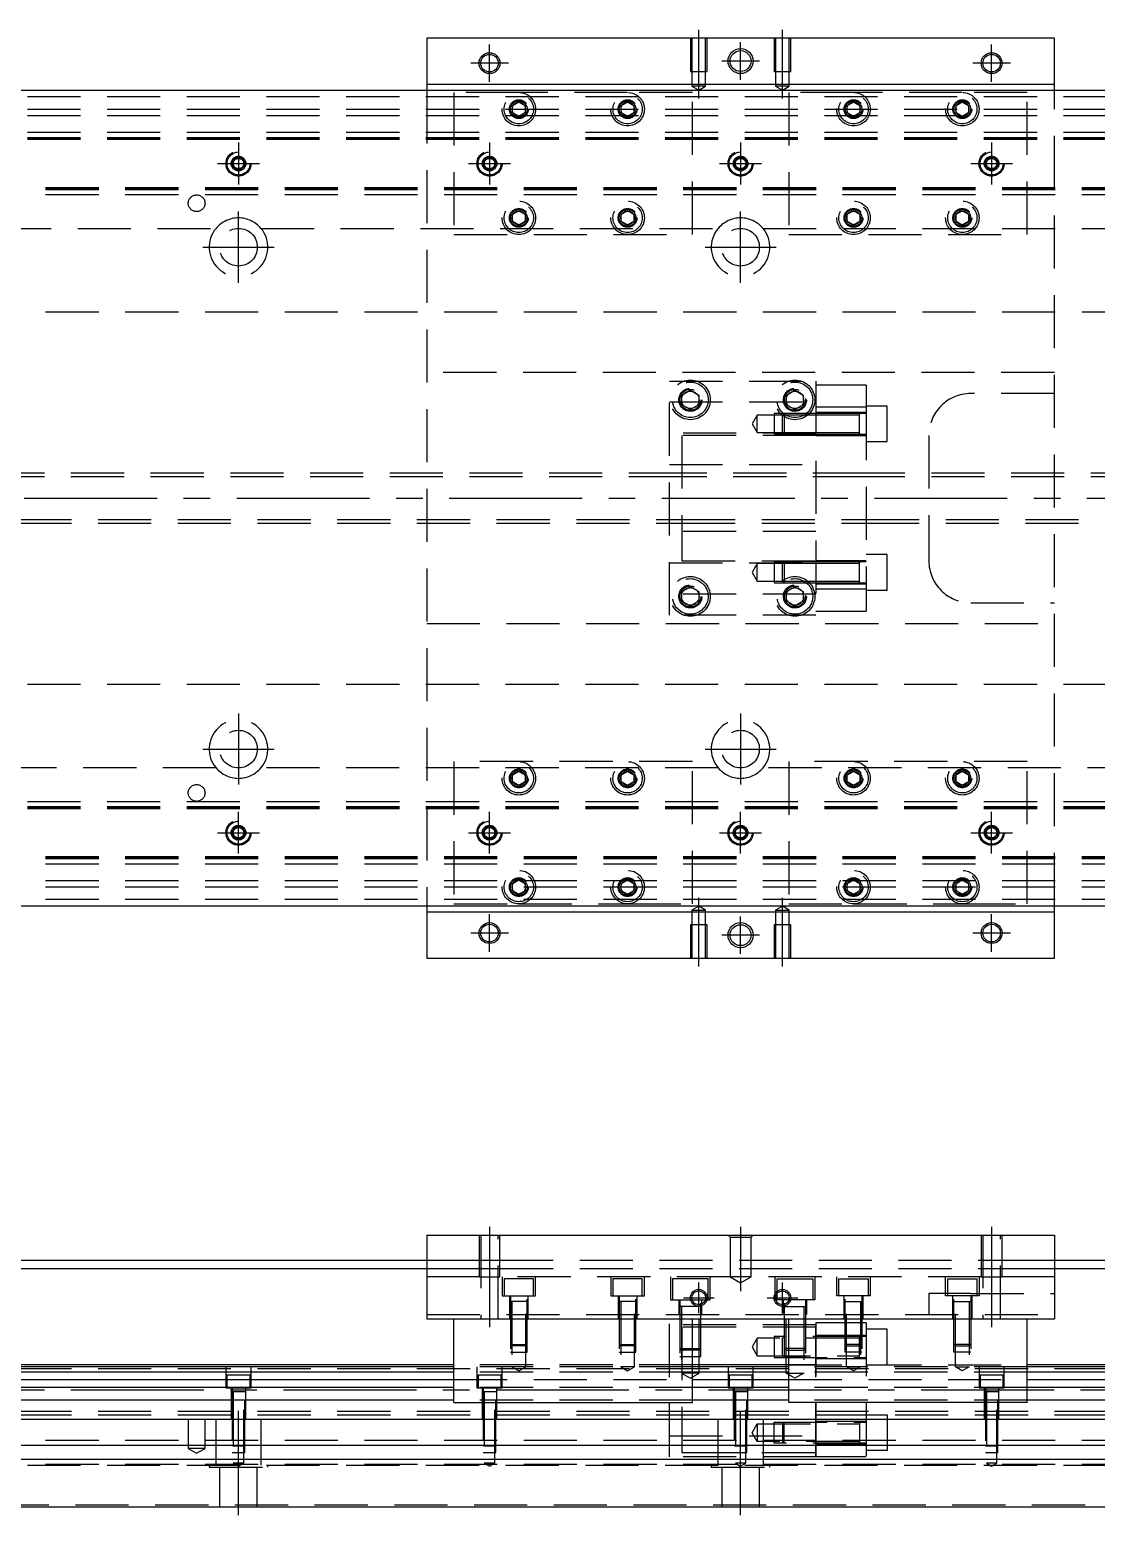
# Model space of a CAD drawing. Extents: x -28 to 973, y -270 to 112.
# Drawn here: x 227.1 to 482, y -243.2 to 112 of the extents above; entities that cross this region are included whole.
import ezdxf

# ---------------------------------------------------------------- set-up
doc = ezdxf.new("R2010")
doc.units = 0
doc.linetypes.add('CENTER', pattern=[50.8, 31.75, -6.35, 6.35, -6.35])
doc.linetypes.add('DASHED', pattern=[19.05, 12.7, -6.35])
doc.layers.get('0').update_dxf_attribs({"linetype": 'CONTINUOUS'})
doc.layers.add('CENTER', color=1, linetype='CENTER')

msp = doc.modelspace()

# ---------------------------------------------------------------- linework, layer by layer
at = {"color": 7, "linetype": 'CONTINUOUS'}
for p, q in [((322, 110), (322, 99)), ((472, 110), (322, 110)), ((472, 99), (472, 110)), ((791, 97.5), (3, 97.5)), ((322, 99), (472, 99)), ((322, 99), (322, 97.5)), ((472, 97.5), (472, 99)), ((3, -97.5), (791, -97.5)), ((322, -97.5), (322, -99)), ((322, -99), (322, -110)), ((472, -99), (322, -99)), ((472, -99), (472, -97.5)), ((472, -110), (472, -99)), ((322, -110), (472, -110)), ((322, -176.21), (322, -196.21)), ((322, -176.21), (472, -176.21)), ((472, -176.21), (472, -196.21)), ((3, -182.21), (322, -182.21)), ((11, -184.21), (322, -184.21)), ((472, -182.21), (791, -182.21)), ((472, -184.21), (783, -184.21)), ((322, -196.21), (472, -196.21)), ((328.5, -216.21), (328.5, -196.21)), ((385.5, -216.21), (385.5, -196.21)), ((408.5, -216.21), (408.5, -196.21)), ((465.5, -216.21), (465.5, -196.21)), ((328.5, -207.71), (17, -207.71)), ((328.5, -208.962272), (17, -208.962272)), ((328.5, -207.21), (77.5, -207.21)), ((408.5, -207.21), (385.5, -207.21)), ((408.5, -207.71), (385.5, -207.71)), ((408.5, -208.962272), (385.5, -208.962272)), ((722, -207.21), (465.5, -207.21)), ((777, -207.71), (465.5, -207.71)), ((777, -208.962272), (465.5, -208.962272)), ((17, -210.73668), (328.5, -210.73668)), ((328.5, -212.633076), (17, -212.633076)), ((385.5, -210.73668), (408.5, -210.73668)), ((408.5, -212.633076), (385.5, -212.633076)), ((465.5, -210.73668), (777, -210.73668)), ((777, -212.633076), (465.5, -212.633076)), ((328.5, -215.687372), (17, -215.687372)), ((328.5, -216.21), (385.5, -216.21)), ((408.5, -215.687372), (385.5, -215.687372)), ((465.5, -216.21), (408.5, -216.21)), ((777, -215.687372), (465.5, -215.687372)), ((17, -220.21), (777, -220.21)), ((777, -226.51), (17, -226.51)), ((777, -229.91), (17, -229.91)), ((17, -241.21), (777, -241.21))]:
    msp.add_line(p, q, dxfattribs=at)
at = {"color": 3, "linetype": 'DASHED'}
for p, q in [((385.000006, 110), (385.000006, 102)), ((385.35, 110), (385.35, 102)), ((388.65, 102), (388.65, 110)), ((388.999994, 102), (388.999994, 110)), ((405.000006, 110), (405.000006, 102)), ((405.35, 110), (405.35, 102)), ((408.65, 102), (408.65, 110)), ((408.999994, 102), (408.999994, 110)), ((385.000006, 102), (388.999994, 102)), ((385.35, 102), (385.35, 98.5)), ((388.65, 98.5), (388.65, 102)), ((405.000006, 102), (408.999994, 102)), ((405.35, 102), (405.35, 98.5)), ((408.65, 98.5), (408.65, 102)), ((17, 96), (777, 96)), ((322, 97.5), (322, -97.5)), ((344, 97), (328.5, 97)), ((328.5, 97), (328.5, 63)), ((370, 97), (344, 97)), ((385.5, 97), (370, 97)), ((388.65, 98.5), (385.35, 98.5)), ((385.35, 98.5), (387, 97.547372)), ((385.5, 63), (385.5, 97)), ((387, 97.547372), (388.65, 98.5)), ((408.65, 98.5), (405.35, 98.5)), ((405.35, 98.5), (407, 97.547372)), ((407, 97.547372), (408.65, 98.5)), ((408.5, 97), (408.5, 63)), ((424, 97), (408.5, 97)), ((450, 97), (424, 97)), ((465.5, 97), (450, 97)), ((465.5, 63), (465.5, 97)), ((472, -97.5), (472, 97.5)), ((17, 93), (777, 93)), ((342, 93), (342.030168, 93.346066)), ((342.5, 93.866026), (344, 94.73205)), ((342.5, 92.133974), (342.5, 93.866026)), ((344, 94.73205), (345.5, 93.866026)), ((345.5, 93.866026), (345.5, 92.133974)), ((368, 93), (368.023172, 93.30356)), ((368.5, 93.866026), (370, 94.73205)), ((368.5, 92.133974), (368.5, 93.866026)), ((370, 94.73205), (371.5, 93.866026)), ((371.5, 93.866026), (371.5, 92.133974)), ((422.5, 93.866026), (424, 94.73205)), ((422.5, 92.133974), (422.5, 93.866026)), ((424, 94.73205), (425.5, 93.866026)), ((425.5, 93.866026), (425.5, 92.133974)), ((425.973226, 93.326156), (426, 93)), ((448.5, 93.866026), (450, 94.73205)), ((448.5, 92.133974), (448.5, 93.866026)), ((450, 94.73205), (451.5, 93.866026)), ((451.5, 93.866026), (451.5, 92.133974)), ((451.973226, 93.326156), (452, 93)), ((17, 91.5), (777, 91.5)), ((344, 91.26795), (342.5, 92.133974)), ((345.5, 92.133974), (344, 91.26795)), ((370, 91.26795), (368.5, 92.133974)), ((371.5, 92.133974), (370, 91.26795)), ((424, 91.26795), (422.5, 92.133974)), ((425.5, 92.133974), (424, 91.26795)), ((450, 91.26795), (448.5, 92.133974)), ((451.5, 92.133974), (450, 91.26795)), ((17, 87.5), (777, 87.5)), ((17, 86.247728), (777, 86.247728)), ((17, 86.1147), (777, 86.1147)), ((17, 86.1), (777, 86.1)), ((17, 85.8), (777, 85.8)), ((275.75, 80.721688), (277, 81.443376)), ((275.75, 79.278312), (275.75, 80.721688)), ((277, 78.556624), (275.75, 79.278312)), ((277, 81.443376), (278.25, 80.721688)), ((278.25, 79.278312), (277, 78.556624)), ((278.25, 80.721688), (278.25, 79.278312)), ((278.477374, 80.25955), (278.5, 80)), ((335.75, 80.721688), (337, 81.443376)), ((335.75, 79.278312), (335.75, 80.721688)), ((337, 78.556624), (335.75, 79.278312)), ((337, 81.443376), (338.25, 80.721688)), ((338.25, 79.278312), (337, 78.556624)), ((338.25, 80.721688), (338.25, 79.278312)), ((338.477374, 80.25955), (338.5, 80)), ((395.75, 80.721688), (397, 81.443376)), ((395.75, 79.278312), (395.75, 80.721688)), ((397, 78.556624), (395.75, 79.278312)), ((397, 81.443376), (398.25, 80.721688)), ((398.25, 79.278312), (397, 78.556624)), ((398.25, 80.721688), (398.25, 79.278312)), ((398.477374, 80.25955), (398.5, 80)), ((455.75, 80.721688), (457, 81.443376)), ((455.75, 79.278312), (455.75, 80.721688)), ((457, 78.556624), (455.75, 79.278312)), ((457, 81.443376), (458.25, 80.721688)), ((458.25, 79.278312), (457, 78.556624)), ((458.25, 80.721688), (458.25, 79.278312)), ((458.477374, 80.25955), (458.5, 80)), ((777, 74.2), (17, 74.2)), ((777, 73.9), (17, 73.9)), ((777, 73.8853), (17, 73.8853)), ((777, 73.752272), (17, 73.752272)), ((777, 72.5), (17, 72.5)), ((342.5, 67.866026), (344, 68.73205)), ((342.5, 66.133974), (342.5, 67.866026)), ((344, 68.73205), (345.5, 67.866026)), ((345.5, 67.866026), (345.5, 66.133974)), ((368.5, 67.866026), (370, 68.73205)), ((368.5, 66.133974), (368.5, 67.866026)), ((370, 68.73205), (371.5, 67.866026)), ((371.5, 67.866026), (371.5, 66.133974)), ((422.5, 67.866026), (424, 68.73205)), ((422.5, 66.133974), (422.5, 67.866026)), ((424, 68.73205), (425.5, 67.866026)), ((425.5, 67.866026), (425.5, 66.133974)), ((448.5, 67.866026), (450, 68.73205)), ((448.5, 66.133974), (448.5, 67.866026)), ((450, 68.73205), (451.5, 67.866026)), ((451.5, 67.866026), (451.5, 66.133974)), ((162.361903, 64.5), (271.638097, 64.5)), ((282.361903, 64.5), (391.638098, 64.5)), ((344, 65.26795), (342.5, 66.133974)), ((345.5, 66.133974), (344, 65.26795)), ((345.973226, 67.326156), (346, 67)), ((370, 65.26795), (368.5, 66.133974)), ((371.5, 66.133974), (370, 65.26795)), ((371.973226, 67.326156), (372, 67)), ((402.361902, 64.5), (511.638097, 64.5)), ((422, 67), (422.023172, 67.30356)), ((424, 65.26795), (422.5, 66.133974)), ((425.5, 66.133974), (424, 65.26795)), ((448, 67), (448.030168, 67.346066)), ((450, 65.26795), (448.5, 66.133974)), ((451.5, 66.133974), (450, 65.26795)), ((328.5, 63), (385.5, 63)), ((408.5, 63), (465.5, 63)), ((777, 44.5), (17, 44.5)), ((472, 30), (322, 30)), ((380, 28), (415, 28)), ((380, -28), (380, 28)), ((383, 24.6547), (385, 25.809402)), ((385, 25.809402), (387, 24.6547)), ((408, 24.6547), (410, 25.809402)), ((410, 25.809402), (412, 24.6547)), ((415, 28), (415, -28)), ((427, 27), (415, 27)), ((427, 27), (427, 21.748564)), ((472, 25), (452, 25)), ((380, 23), (415, 23)), ((382.5, 23.5), (382.518502, 23.803588)), ((383, 22.3453), (383, 24.6547)), ((385, 21.190598), (383, 22.3453)), ((387, 22.3453), (385, 21.190598)), ((387, 24.6547), (387, 22.3453)), ((408, 22.3453), (408, 24.6547)), ((410, 21.190598), (408, 22.3453)), ((412, 22.3453), (410, 21.190598)), ((412, 24.6547), (412, 22.3453)), ((412.483582, 23.786038), (412.5, 23.5)), ((427, 21.748564), (415, 21.748564)), ((432, 22.00352), (427, 22.00352)), ((427, 21.748564), (427, -21.748564)), ((432, 13.50352), (432, 22.00352)), ((401, 19.85352), (399.787564, 17.75352)), ((401, 15.65352), (401, 19.85352)), ((405, 19.85352), (401, 19.85352)), ((405, 20.253516), (405, 15.253526)), ((407.4, 20.253516), (405, 20.253516)), ((407, 19.85352), (405, 19.85352)), ((407.4, 20.25352), (407, 19.85352)), ((407, 15.65352), (407, 19.85352)), ((415, 19.85352), (407, 19.85352)), ((415, 19.85352), (407, 19.85352)), ((407.4, 20.25352), (407.4, 15.25352)), ((415, 20.25352), (407.4, 20.25352)), ((415, 20.253516), (407.4, 20.253516)), ((427, 20.50352), (415, 20.50352)), ((425.405, 20.25352), (415, 20.25352)), ((425.4, 19.85352), (415, 19.85352)), ((427, 20.25352), (425.395, 20.25352)), ((425.4, 15.253516), (425.4, 20.253526)), ((425.4, 19.85352), (425.4, 20.253526)), ((425.4, 15.253516), (425.4, 20.253526)), ((425.4, 19.996122), (425.4, 20.25352)), ((425.4, 20.25352), (425.4, 19.996072)), ((425.4, 15.51097), (425.4, 19.996122)), ((425.4, 15.65352), (425.4, 19.85352)), ((415, 15.5), (380, 15.5)), ((383, 15), (383, -15)), ((415, 15), (383, 15)), ((399.787564, 17.75352), (401, 15.65352)), ((401, 15.65352), (405, 15.65352)), ((405, 15.65352), (407, 15.65352)), ((405, 15.253526), (407.4, 15.253526)), ((407, 15.65352), (415, 15.65352)), ((407, 15.65352), (407.4, 15.25352)), ((407, 15.65352), (415, 15.65352)), ((407.4, 15.253526), (415, 15.253526)), ((407.4, 15.25352), (415, 15.25352)), ((415, 15.65352), (425.4, 15.65352)), ((415, 15.25352), (425.405, 15.25352)), ((415, 15.00352), (427, 15.00352)), ((425.395, 15.25352), (427, 15.25352)), ((425.4, 15.253516), (425.4, 15.65352)), ((425.4, 15.510988), (425.4, 15.25352)), ((425.4, 15.25352), (425.4, 15.51097)), ((442, 15), (442, -15)), ((427, 13.50352), (432, 13.50352)), ((380, 8), (415, 8)), ((383, 6), (72, 6)), ((383, 5.125), (72, 5.125)), ((427, 6), (383, 6)), ((427, 5.999994), (383, 5.999994)), ((427, 5.125), (383, 5.125)), ((427, 5.125), (383, 5.125)), ((722, 6), (427, 6)), ((722, 5.125), (427, 5.125)), ((72, -5.125), (383, -5.125)), ((72, -6), (383, -6)), ((383, -5.125), (427, -5.125)), ((383, -5.125), (427, -5.125)), ((383, -5.999994), (427, -5.999994)), ((383, -6), (427, -6)), ((427, -5.125), (722, -5.125)), ((427, -6), (722, -6)), ((415, -8), (380, -8)), ((432, -13.50352), (427, -13.50352)), ((432, -22.00352), (432, -13.50352)), ((380, -15.5), (415, -15.5)), ((383, -15), (415, -15)), ((401, -15.65352), (399.787564, -17.75352)), ((399.787564, -17.75352), (401, -19.85352)), ((401, -19.85352), (401, -15.65352)), ((405, -15.65352), (401, -15.65352)), ((405, -15.253526), (405, -20.253516)), ((407.4, -15.253526), (405, -15.253526)), ((407, -15.65352), (405, -15.65352)), ((407.4, -15.25352), (407, -15.65352)), ((407, -19.85352), (407, -15.65352)), ((415, -15.65352), (407, -15.65352)), ((415, -15.65352), (407, -15.65352)), ((407.4, -15.25352), (407.4, -20.25352)), ((415, -15.25352), (407.4, -15.25352)), ((415, -15.253526), (407.4, -15.253526)), ((427, -15.00352), (415, -15.00352)), ((425.405, -15.25352), (415, -15.25352)), ((425.4, -15.65352), (415, -15.65352)), ((427, -15.25352), (425.395, -15.25352)), ((425.4, -20.25267), (425.4, -15.253516)), ((425.4, -15.51092), (425.4, -15.25352)), ((425.4, -15.25352), (425.4, -15.51097)), ((425.4, -19.996072), (425.4, -15.51092)), ((383, -22.3453), (385, -21.190598)), ((385, -21.190598), (387, -22.3453)), ((401, -19.85352), (405, -19.85352)), ((405, -19.85352), (407, -19.85352)), ((405, -20.253516), (407.4, -20.253516)), ((407, -19.85352), (415, -19.85352)), ((407, -19.85352), (407.4, -20.25352)), ((407, -19.85352), (415, -19.85352)), ((407.4, -20.253516), (415, -20.253516)), ((407.4, -20.25352), (415, -20.25352)), ((408, -22.3453), (410, -21.190598)), ((410, -21.190598), (412, -22.3453)), ((415, -19.85352), (425.4, -19.85352)), ((415, -20.25352), (425.405, -20.25352)), ((415, -20.50352), (427, -20.50352)), ((425.395, -20.25352), (427, -20.25352)), ((425.4, -19.996054), (425.4, -20.25352)), ((425.4, -20.25352), (425.4, -19.996072)), ((425.4, -20.253526), (425.4, -20.25267)), ((415, -23), (380, -23)), ((382.5, -23.5), (382.518502, -23.196412)), ((383, -24.6547), (383, -22.3453)), ((385, -25.809402), (383, -24.6547)), ((387, -24.6547), (385, -25.809402)), ((387, -22.3453), (387, -24.6547)), ((408, -24.6547), (408, -22.3453)), ((410, -25.809402), (408, -24.6547)), ((412, -24.6547), (410, -25.809402)), ((412, -22.3453), (412, -24.6547)), ((412.483582, -23.213962), (412.5, -23.5)), ((427, -21.748564), (415, -21.748564)), ((427, -21.748564), (427, -27)), ((427, -22.00352), (432, -22.00352)), ((415, -28), (380, -28)), ((415, -27), (427, -27)), ((452, -25), (472, -25)), ((322, -30), (472, -30)), ((17, -44.5), (777, -44.5)), ((385.5, -63), (328.5, -63)), ((328.5, -63), (328.5, -97)), ((385.5, -97), (385.5, -63)), ((408.5, -63), (408.5, -97)), ((465.5, -63), (408.5, -63)), ((465.5, -97), (465.5, -63)), ((271.638097, -64.5), (162.361903, -64.5)), ((391.638098, -64.5), (282.361903, -64.5)), ((342.5, -66.133974), (344, -65.26795)), ((342.5, -67.866026), (342.5, -66.133974)), ((344, -65.26795), (345.5, -66.133974)), ((345.5, -66.133974), (345.5, -67.866026)), ((345.973226, -66.673844), (346, -67)), ((368, -67), (368.023172, -66.69644)), ((368.5, -66.133974), (370, -65.26795)), ((368.5, -67.866026), (368.5, -66.133974)), ((370, -65.26795), (371.5, -66.133974)), ((371.5, -66.133974), (371.5, -67.866026)), ((511.638097, -64.5), (402.361902, -64.5)), ((422, -67), (422.023172, -66.69644)), ((422.5, -66.133974), (424, -65.26795)), ((422.5, -67.866026), (422.5, -66.133974)), ((424, -65.26795), (425.5, -66.133974)), ((425.5, -66.133974), (425.5, -67.866026)), ((448, -67), (448.030168, -66.653934)), ((448.5, -66.133974), (450, -65.26795)), ((448.5, -67.866026), (448.5, -66.133974)), ((450, -65.26795), (451.5, -66.133974)), ((451.5, -66.133974), (451.5, -67.866026)), ((344, -68.73205), (342.5, -67.866026)), ((345.5, -67.866026), (344, -68.73205)), ((370, -68.73205), (368.5, -67.866026)), ((371.5, -67.866026), (370, -68.73205)), ((424, -68.73205), (422.5, -67.866026)), ((425.5, -67.866026), (424, -68.73205)), ((450, -68.73205), (448.5, -67.866026)), ((451.5, -67.866026), (450, -68.73205)), ((17, -72.5), (777, -72.5)), ((17, -73.752272), (777, -73.752272)), ((17, -73.8853), (777, -73.8853)), ((17, -73.9), (777, -73.9)), ((17, -74.2), (777, -74.2)), ((275.5, -80), (275.516134, -79.78059)), ((275.75, -79.278312), (277, -78.556624)), ((275.75, -80.721688), (275.75, -79.278312)), ((277, -81.443376), (275.75, -80.721688)), ((277, -78.556624), (278.25, -79.278312)), ((278.25, -80.721688), (277, -81.443376)), ((278.25, -79.278312), (278.25, -80.721688)), ((335.5, -80), (335.516134, -79.78059)), ((335.75, -79.278312), (337, -78.556624)), ((335.75, -80.721688), (335.75, -79.278312)), ((337, -81.443376), (335.75, -80.721688)), ((337, -78.556624), (338.25, -79.278312)), ((338.25, -80.721688), (337, -81.443376)), ((338.25, -79.278312), (338.25, -80.721688)), ((395.5, -80), (395.516134, -79.78059)), ((395.75, -79.278312), (397, -78.556624)), ((395.75, -80.721688), (395.75, -79.278312)), ((397, -81.443376), (395.75, -80.721688)), ((397, -78.556624), (398.25, -79.278312)), ((398.25, -80.721688), (397, -81.443376)), ((398.25, -79.278312), (398.25, -80.721688)), ((455.5, -80), (455.516134, -79.78059)), ((455.75, -79.278312), (457, -78.556624)), ((455.75, -80.721688), (455.75, -79.278312)), ((457, -81.443376), (455.75, -80.721688)), ((457, -78.556624), (458.25, -79.278312)), ((458.25, -80.721688), (457, -81.443376)), ((458.25, -79.278312), (458.25, -80.721688)), ((777, -85.8), (17, -85.8)), ((777, -86.1), (17, -86.1)), ((777, -86.1147), (17, -86.1147)), ((777, -86.247728), (17, -86.247728)), ((777, -87.5), (17, -87.5)), ((777, -91.5), (17, -91.5)), ((342.5, -92.133974), (344, -91.26795)), ((342.5, -93.866026), (342.5, -92.133974)), ((344, -91.26795), (345.5, -92.133974)), ((345.5, -92.133974), (345.5, -93.866026)), ((368.5, -92.133974), (370, -91.26795)), ((368.5, -93.866026), (368.5, -92.133974)), ((370, -91.26795), (371.5, -92.133974)), ((371.5, -92.133974), (371.5, -93.866026)), ((422.5, -92.133974), (424, -91.26795)), ((422.5, -93.866026), (422.5, -92.133974)), ((424, -91.26795), (425.5, -92.133974)), ((425.5, -92.133974), (425.5, -93.866026)), ((448.5, -92.133974), (450, -91.26795)), ((448.5, -93.866026), (448.5, -92.133974)), ((450, -91.26795), (451.5, -92.133974)), ((451.5, -92.133974), (451.5, -93.866026)), ((777, -93), (17, -93)), ((344, -94.73205), (342.5, -93.866026)), ((345.5, -93.866026), (344, -94.73205)), ((345.973226, -92.673844), (346, -93)), ((368, -93), (368.023172, -92.69644)), ((370, -94.73205), (368.5, -93.866026)), ((371.5, -93.866026), (370, -94.73205)), ((422, -93), (422.023172, -92.69644)), ((424, -94.73205), (422.5, -93.866026)), ((425.5, -93.866026), (424, -94.73205)), ((448, -93), (448.030168, -92.653934)), ((450, -94.73205), (448.5, -93.866026)), ((451.5, -93.866026), (450, -94.73205)), ((777, -96), (17, -96)), ((328.5, -97), (344, -97)), ((344, -97), (370, -97)), ((370, -97), (385.5, -97)), ((387, -97.547372), (385.35, -98.5)), ((385.35, -98.5), (387, -98.5)), ((385.35, -98.5), (385.35, -102)), ((388.65, -98.5), (387, -97.547372)), ((387, -98.5), (388.65, -98.5)), ((388.65, -102), (388.65, -98.5)), ((407, -97.547372), (405.35, -98.5)), ((405.35, -98.5), (407, -98.5)), ((405.35, -98.5), (405.35, -102)), ((408.65, -98.5), (407, -97.547372)), ((407, -98.5), (408.65, -98.5)), ((408.5, -97), (424, -97)), ((408.65, -102), (408.65, -98.5)), ((424, -97), (450, -97)), ((450, -97), (465.5, -97)), ((388.999994, -102), (385.000006, -102)), ((385.000006, -102), (385.000006, -110)), ((385.35, -102), (385.35, -110)), ((388.65, -110), (388.65, -102)), ((388.999994, -110), (388.999994, -102)), ((408.999994, -102), (405.000006, -102)), ((405.000006, -102), (405.000006, -110)), ((405.35, -102), (405.35, -110)), ((408.65, -110), (408.65, -102)), ((408.999994, -110), (408.999994, -102)), ((334.500006, -176.21), (334.500006, -186.21)), ((334.9, -176.21), (334.9, -196.21)), ((339.1, -196.21), (339.1, -176.21)), ((339.499994, -186.21), (339.499994, -176.21)), ((394.5, -176.71), (394, -176.21)), ((394.5, -176.71), (394.5, -186.21)), ((394.5, -176.71), (399.5, -176.71)), ((399.5, -176.71), (400, -176.21)), ((399.5, -186.21), (399.5, -176.71)), ((454.500006, -176.21), (454.500006, -186.21)), ((454.9, -176.21), (454.9, -196.21)), ((459.1, -196.21), (459.1, -176.21)), ((459.499994, -186.21), (459.499994, -176.21)), ((322, -182.21), (334.500006, -182.21)), ((322, -184.21), (334.500006, -184.21)), ((334.500006, -182.21), (339.499994, -182.21)), ((334.500006, -184.21), (339.499994, -184.21)), ((339.499994, -182.21), (454.500006, -182.21)), ((339.499994, -184.21), (454.500006, -184.21)), ((454.500006, -182.21), (459.499994, -182.21)), ((454.500006, -184.21), (459.499994, -184.21)), ((459.499994, -182.21), (472, -182.21)), ((459.499994, -184.21), (472, -184.21)), ((334.500006, -186.21), (322, -186.21)), ((334.500006, -186.21), (339.499994, -186.21)), ((394.5, -186.21), (339.499994, -186.21)), ((340, -186.21), (340, -190.71)), ((347.5, -186.71), (340.5, -186.71)), ((340.5, -186.71), (340.5, -190.71)), ((347.5, -190.71), (347.5, -186.71)), ((348, -190.71), (348, -186.21)), ((366, -186.21), (366, -190.71)), ((373.5, -186.71), (366.5, -186.71)), ((366.5, -186.71), (366.5, -190.71)), ((373.5, -190.71), (373.5, -186.71)), ((374, -190.71), (374, -186.21)), ((380.25, -186.21), (380.25, -191.71)), ((389.25, -186.71), (380.75, -186.71)), ((380.75, -186.71), (380.75, -191.71)), ((389.25, -191.71), (389.25, -186.71)), ((389.75, -191.71), (389.75, -186.21)), ((399.5, -186.21), (394.5, -186.21)), ((394.5, -186.21), (397, -187.653376)), ((397, -187.653376), (399.5, -186.21)), ((454.500006, -186.21), (399.5, -186.21)), ((405.25, -191.71), (405.25, -186.21)), ((405.75, -186.71), (414.25, -186.71)), ((405.75, -191.71), (405.75, -186.71)), ((414.25, -186.71), (414.25, -191.71)), ((414.75, -186.21), (414.75, -191.71)), ((420, -190.71), (420, -186.21)), ((420.5, -186.71), (427.5, -186.71)), ((420.5, -190.71), (420.5, -186.71)), ((427.5, -186.71), (427.5, -190.71)), ((428, -186.21), (428, -190.71)), ((446, -190.71), (446, -186.21)), ((446.5, -186.71), (453.5, -186.71)), ((446.5, -190.71), (446.5, -186.71)), ((453.5, -186.71), (453.5, -190.71)), ((454, -186.21), (454, -190.71)), ((454.500006, -186.21), (459.499994, -186.21)), ((472, -186.21), (459.499994, -186.21)), ((340, -190.71), (348, -190.71)), ((341.75, -190.71), (341.75, -196.21)), ((342, -190.71), (342, -204.21)), ((346, -204.21), (346, -190.71)), ((346.25, -196.21), (346.25, -190.71)), ((366, -190.71), (374, -190.71)), ((367.75, -190.71), (367.75, -196.21)), ((368, -190.71), (368, -204.21)), ((372, -204.21), (372, -190.71)), ((372.25, -196.21), (372.25, -190.71)), ((380.25, -191.71), (389.75, -191.71)), ((382.25, -191.71), (382.25, -195.21)), ((382.500006, -191.71), (382.500006, -205.21)), ((387.499994, -205.21), (387.499994, -191.71)), ((387.75, -195.21), (387.75, -191.71)), ((414.75, -191.71), (405.25, -191.71)), ((407.25, -195.21), (407.25, -191.71)), ((407.500006, -205.21), (407.500006, -191.71)), ((412.499994, -191.71), (412.499994, -205.21)), ((412.75, -191.71), (412.75, -195.21)), ((428, -190.71), (420, -190.71)), ((421.75, -196.21), (421.75, -190.71)), ((422, -204.21), (422, -190.71)), ((426, -190.71), (426, -204.21)), ((426.25, -190.71), (426.25, -196.21)), ((442, -190.21), (442, -195.21)), ((452, -190.21), (442, -190.21)), ((454, -190.71), (446, -190.71)), ((447.75, -196.21), (447.75, -190.71)), ((448, -204.21), (448, -190.71)), ((452, -190.21), (472, -190.21)), ((452, -190.71), (452, -204.21)), ((452.25, -190.71), (452.25, -196.21)), ((322, -195.21), (472, -195.21)), ((346.000006, -192.11), (341.999994, -192.11)), ((342.35, -192.11), (342.35, -207.71)), ((345.65, -207.71), (345.65, -192.11)), ((372.000006, -192.11), (367.999994, -192.11)), ((368.35, -192.11), (368.35, -207.71)), ((371.65, -207.71), (371.65, -192.11)), ((380, -229.21), (380, -195.21)), ((387.500006, -193.31), (382.499994, -193.31)), ((382.9, -193.31), (382.9, -209.21)), ((387.1, -209.21), (387.1, -193.31)), ((407.499994, -193.31), (412.500006, -193.31)), ((407.9, -209.21), (407.9, -193.31)), ((412.1, -193.31), (412.1, -209.21)), ((415, -229.21), (415, -195.21)), ((421.999994, -192.11), (426.000006, -192.11)), ((422.35, -207.71), (422.35, -192.11)), ((425.65, -192.11), (425.65, -207.71)), ((447.999994, -192.11), (452.000006, -192.11)), ((448.35, -207.71), (448.35, -192.11)), ((451.65, -192.11), (451.65, -207.71)), ((415, -197.71), (380, -197.71)), ((383, -198.21), (383, -228.21)), ((415, -198.21), (383, -198.21)), ((427, -197.21), (415, -197.21)), ((415, -197.21), (415, -229.21)), ((422.35, -197.21), (422, -197.21)), ((427, -197.21), (427, -229.21)), ((432, -198.71), (427, -198.71)), ((432, -207.21), (432, -198.71)), ((342, -202.36), (346, -202.36)), ((342, -202.36), (342.35, -202.71)), ((345.65, -202.71), (346, -202.36)), ((368, -202.36), (372, -202.36)), ((368, -202.36), (368.35, -202.71)), ((371.65, -202.71), (372, -202.36)), ((401, -200.86), (399.787564, -202.96)), ((401, -205.06), (401, -200.86)), ((425.4, -200.86), (401, -200.86)), ((405, -200.460006), (405, -205.459994)), ((427, -200.460006), (405, -200.460006)), ((407.4, -200.46), (407, -200.86)), ((407, -205.06), (407, -200.86)), ((407.4, -200.46), (407.4, -205.46)), ((427, -200.21), (415, -200.21)), ((426, -202.36), (422, -202.36)), ((422.35, -202.71), (422, -202.36)), ((425.4, -205.460006), (425.4, -200.46)), ((426, -202.36), (425.65, -202.71)), ((452, -202.36), (448, -202.36)), ((448.35, -202.71), (448, -202.36)), ((452, -202.36), (451.65, -202.71)), ((342, -204.21), (346, -204.21)), ((345.65, -202.71), (342.35, -202.71)), ((368, -204.21), (372, -204.21)), ((371.65, -202.71), (368.35, -202.71)), ((382.5, -203.31), (385.5, -203.31)), ((382.5, -203.31), (382.9, -203.71)), ((382.500006, -205.21), (385.5, -205.21)), ((385.5, -203.71), (382.9, -203.71)), ((385.5, -203.31), (387.5, -203.31)), ((387.1, -203.71), (385.5, -203.71)), ((385.5, -205.21), (387.499994, -205.21)), ((387.1, -203.71), (387.5, -203.31)), ((399.787564, -202.96), (401, -205.06)), ((401, -205.06), (425.4, -205.06)), ((405, -205.459994), (427, -205.459994)), ((407, -205.06), (407.4, -205.46)), ((409.5, -203.31), (407.5, -203.31)), ((407.9, -203.71), (407.5, -203.31)), ((409.5, -205.21), (407.500006, -205.21)), ((407.9, -203.71), (409.5, -203.71)), ((412.5, -203.31), (409.5, -203.31)), ((409.5, -203.71), (412.1, -203.71)), ((412.499994, -205.21), (409.5, -205.21)), ((412.5, -203.31), (412.1, -203.71)), ((415, -205.71), (427, -205.71)), ((426, -204.21), (422, -204.21)), ((422.35, -202.71), (425.65, -202.71)), ((452, -204.21), (448, -204.21)), ((448.35, -202.71), (451.65, -202.71)), ((72, -208.085), (722, -208.085)), ((274, -207.71), (274, -212.71)), ((280, -212.71), (280, -207.71)), ((385.5, -207.21), (328.5, -207.21)), ((385.5, -207.71), (328.5, -207.71)), ((385.5, -208.962272), (328.5, -208.962272)), ((334, -207.71), (334, -212.71)), ((340, -212.71), (340, -207.71)), ((345.65, -207.71), (342.35, -207.71)), ((342.35, -207.71), (344, -208.662628)), ((344, -208.662628), (345.65, -207.71)), ((371.65, -207.71), (368.35, -207.71)), ((368.35, -207.71), (370, -208.662628)), ((370, -208.662628), (371.65, -207.71)), ((383, -207.21), (380, -207.21)), ((387.1, -209.21), (382.9, -209.21)), ((382.9, -209.21), (385, -210.422436)), ((385.5, -207.21), (383, -207.21)), ((385.5, -207.210006), (383, -207.210006)), ((385, -210.422436), (387.1, -209.21)), ((408.5, -207.21), (385.5, -207.21)), ((408.5, -207.210006), (385.5, -207.210006)), ((394, -207.71), (394, -212.71)), ((400, -212.71), (400, -207.71)), ((407.9, -209.21), (412.1, -209.21)), ((410, -210.422436), (407.9, -209.21)), ((408.5, -207.21), (465.5, -207.21)), ((415, -207.21), (408.5, -207.21)), ((415, -207.210006), (408.5, -207.210006)), ((465.5, -207.71), (408.5, -207.71)), ((465.5, -208.962272), (408.5, -208.962272)), ((409.5, -207.21), (412, -207.21)), ((409.5, -207.210006), (412, -207.210006)), ((412.1, -209.21), (410, -210.422436)), ((422.35, -207.71), (425.65, -207.71)), ((424, -208.662628), (422.35, -207.71)), ((425.65, -207.71), (424, -208.662628)), ((427, -207.21), (432, -207.21)), ((448.35, -207.71), (451.65, -207.71)), ((450, -208.662628), (448.35, -207.71)), ((451.65, -207.71), (450, -208.662628)), ((454, -207.71), (454, -212.71)), ((460, -212.71), (460, -207.71)), ((274, -212.71), (280, -212.71)), ((279.75, -209.71), (274.25, -209.71)), ((274.25, -209.71), (274.25, -212.71)), ((275.25, -212.71), (275.25, -220.21)), ((275.5, -212.71), (275.5, -228.21)), ((278.5, -228.21), (278.5, -212.71)), ((278.75, -220.21), (278.75, -212.71)), ((279.75, -212.71), (279.75, -209.71)), ((328.5, -210.73668), (385.5, -210.73668)), ((385.5, -212.633076), (328.5, -212.633076)), ((334, -212.71), (340, -212.71)), ((339.75, -209.71), (334.25, -209.71)), ((334.25, -209.71), (334.25, -212.71)), ((335.25, -212.71), (335.25, -220.21)), ((335.5, -212.71), (335.5, -228.21)), ((338.5, -228.21), (338.5, -212.71)), ((338.75, -220.21), (338.75, -212.71)), ((339.75, -212.71), (339.75, -209.71)), ((394, -212.71), (400, -212.71)), ((399.75, -209.71), (394.25, -209.71)), ((394.25, -209.71), (394.25, -212.71)), ((395.25, -212.71), (395.25, -220.21)), ((395.5, -212.71), (395.5, -228.21)), ((398.5, -228.21), (398.5, -212.71)), ((398.75, -220.21), (398.75, -212.71)), ((399.75, -212.71), (399.75, -209.71)), ((408.5, -210.73668), (465.5, -210.73668)), ((465.5, -212.633076), (408.5, -212.633076)), ((454, -212.71), (460, -212.71)), ((459.75, -209.71), (454.25, -209.71)), ((454.25, -209.71), (454.25, -212.71)), ((455.25, -212.71), (455.25, -220.21)), ((455.5, -212.71), (455.5, -228.21)), ((458.5, -228.21), (458.5, -212.71)), ((458.75, -220.21), (458.75, -212.71)), ((459.75, -212.71), (459.75, -209.71)), ((278.5, -213.71), (275.5, -213.71)), ((275.75, -213.71), (275.75, -230.71)), ((278.25, -230.71), (278.25, -213.71)), ((278.5, -213.71), (278.5, -213.705)), ((278.5, -213.715), (278.5, -213.71)), ((385.5, -215.687372), (328.5, -215.687372)), ((338.5, -213.71), (335.5, -213.71)), ((335.75, -213.71), (335.75, -230.71)), ((338.25, -230.71), (338.25, -213.71)), ((338.5, -213.71), (338.5, -213.705)), ((338.5, -213.715), (338.5, -213.71)), ((398.5, -213.71), (395.5, -213.71)), ((395.75, -213.71), (395.75, -230.71)), ((398.25, -230.71), (398.25, -213.71)), ((398.5, -213.71), (398.5, -213.705)), ((398.5, -213.715), (398.5, -213.71)), ((465.5, -215.687372), (408.5, -215.687372)), ((458.5, -213.71), (455.5, -213.71)), ((455.75, -213.71), (455.75, -230.71)), ((458.25, -230.71), (458.25, -213.71)), ((458.5, -213.71), (458.5, -213.705)), ((458.5, -213.715), (458.5, -213.71)), ((72, -218.335), (722, -218.335)), ((72, -219.21), (722, -219.21)), ((265, -220.21), (265, -227.21)), ((269, -227.21), (269, -220.21)), ((271.638098, -231.21), (271.638098, -220.21)), ((282.361902, -220.21), (282.361902, -231.21)), ((391.638098, -231.21), (391.638098, -220.21)), ((402.361902, -220.21), (402.361902, -231.21)), ((427, -219.21), (432, -219.21)), ((432, -219.21), (432, -227.71)), ((399.787564, -223.46), (401, -221.36)), ((401, -225.56), (399.787564, -223.46)), ((401, -221.36), (401, -225.56)), ((401, -221.36), (425.4, -221.36)), ((405, -225.959994), (405, -220.960006)), ((405, -220.960006), (427, -220.960006)), ((407, -221.36), (407.4, -220.96)), ((407, -221.36), (407, -225.56)), ((407.4, -225.96), (407.4, -220.96)), ((415, -220.71), (427, -220.71)), ((425.4, -220.959994), (425.4, -225.96)), ((777, -225.36), (17, -225.36)), ((269, -227.21), (265, -227.21)), ((265, -227.21), (267, -228.3647)), ((267, -228.3647), (269, -227.21)), ((275.5, -226.46), (278.5, -226.46)), ((275.5, -226.46), (275.55, -226.51)), ((275.500006, -226.460006), (275.500006, -226.51)), ((275.55, -226.51), (275.75, -226.71)), ((278.25, -226.71), (275.75, -226.71)), ((278.25, -226.71), (278.45, -226.51)), ((278.45, -226.51), (278.5, -226.46)), ((278.499994, -226.51), (278.499994, -226.460006)), ((335.5, -226.46), (338.5, -226.46)), ((335.5, -226.46), (335.55, -226.51)), ((335.500006, -226.460006), (335.500006, -226.51)), ((335.55, -226.51), (335.75, -226.71)), ((338.25, -226.71), (335.75, -226.71)), ((338.25, -226.71), (338.45, -226.51)), ((338.45, -226.51), (338.5, -226.46)), ((338.499994, -226.51), (338.499994, -226.460006)), ((380, -224.21), (415, -224.21)), ((415, -226.485918), (380, -226.485918)), ((395.5, -226.46), (398.5, -226.46)), ((395.5, -226.46), (395.55, -226.51)), ((395.500006, -226.460006), (395.500006, -226.51)), ((395.55, -226.51), (395.75, -226.71)), ((398.25, -226.71), (395.75, -226.71)), ((398.25, -226.71), (398.45, -226.51)), ((398.45, -226.51), (398.5, -226.46)), ((398.499994, -226.51), (398.499994, -226.460006)), ((425.4, -225.56), (401, -225.56)), ((427, -225.959994), (405, -225.959994)), ((407.4, -225.96), (407, -225.56)), ((427, -226.21), (415, -226.21)), ((455.5, -226.46), (458.5, -226.46)), ((455.5, -226.46), (455.55, -226.51)), ((455.500006, -226.460006), (455.500006, -226.51)), ((455.55, -226.51), (455.75, -226.71)), ((458.25, -226.71), (455.75, -226.71)), ((458.25, -226.71), (458.45, -226.51)), ((458.45, -226.51), (458.5, -226.46)), ((458.499994, -226.51), (458.499994, -226.460006)), ((275.5, -228.21), (278.5, -228.21)), ((278.25, -230.71), (275.75, -230.71)), ((275.75, -230.71), (277, -231.431688)), ((277, -231.431688), (278.25, -230.71)), ((335.5, -228.21), (338.5, -228.21)), ((338.25, -230.71), (335.75, -230.71)), ((335.75, -230.71), (337, -231.431688)), ((337, -231.431688), (338.25, -230.71)), ((415, -229.21), (380, -229.21)), ((383, -228.21), (415, -228.21)), ((395.5, -228.21), (398.5, -228.21)), ((398.25, -230.71), (395.75, -230.71)), ((395.75, -230.71), (397, -231.431688)), ((397, -231.431688), (398.25, -230.71)), ((427, -229.21), (415, -229.21)), ((432, -227.71), (427, -227.71)), ((455.5, -228.21), (458.5, -228.21)), ((458.25, -230.71), (455.75, -230.71)), ((455.75, -230.71), (457, -231.431688)), ((457, -231.431688), (458.25, -230.71)), ((777, -231.06), (17, -231.06)), ((17, -231.21), (777, -231.21)), ((270, -231.21), (270, -231.71)), ((270, -231.71), (284, -231.71)), ((272.5, -231.71), (272.5, -241.21)), ((281.5, -241.21), (281.5, -231.71)), ((284, -231.71), (284, -231.21)), ((390, -231.21), (390, -231.71)), ((390, -231.71), (404, -231.71)), ((392.5, -231.71), (392.5, -241.21)), ((401.5, -241.21), (401.5, -231.71)), ((404, -231.71), (404, -231.21)), ((28.499992, -240.71), (777, -240.71))]:
    msp.add_line(p, q, dxfattribs=at)
at = {"color": 7, "linetype": 'CONTINUOUS'}
for centre, radius in [((397, 104.5), 3), ((397, 104.5), 2.5), ((337, 104), 2.1), ((457, 104), 2.1), ((337, -104), 2.1), ((397, -104.5), 3), ((397, -104.5), 2.5), ((457, -104), 2.1), ((387, -191.21), 1.65), ((407, -191.21), 1.65)]:
    msp.add_circle(centre, radius, dxfattribs=at)
at = {"color": 3, "linetype": 'CONTINUOUS'}
for centre, radius in [((337, 104), 2.5), ((457, 104), 2.5), ((337, -104), 2.5), ((457, -104), 2.5), ((387, -191.21), 2), ((407, -191.21), 2)]:
    msp.add_circle(centre, radius, dxfattribs=at)
at = {"color": 3, "linetype": 'DASHED'}
for centre, radius in [((344, 93), 4), ((344, 93), 3.5), ((370, 93), 4), ((370, 93), 3.5), ((424, 93), 4), ((424, 93), 3.5), ((450, 93), 4), ((450, 93), 3.5), ((344, 93), 2.25), ((344, 93), 2), ((370, 93), 2.25), ((370, 93), 2), ((424, 93), 2.25), ((424, 93), 2), ((450, 93), 2.25), ((450, 93), 2), ((277, 80), 3), ((277, 80), 2.75), ((277, 80), 1.75), ((337, 80), 3), ((337, 80), 2.75), ((337, 80), 1.75), ((397, 80), 3), ((397, 80), 2.75), ((397, 80), 1.75), ((457, 80), 3), ((457, 80), 2.75), ((457, 80), 1.75), ((277, 80), 1.5), ((277, 80), 1.25), ((337, 80), 1.5), ((337, 80), 1.25), ((397, 80), 1.5), ((397, 80), 1.25), ((457, 80), 1.5), ((457, 80), 1.25), ((267, 70.5), 2), ((344, 67), 4), ((344, 67), 3.5), ((344, 67), 2.25), ((344, 67), 2), ((344, 67), 1.65), ((370, 67), 4), ((370, 67), 3.5), ((370, 67), 2.25), ((370, 67), 2), ((370, 67), 1.65), ((424, 67), 4), ((424, 67), 3.5), ((424, 67), 2.25), ((424, 67), 2), ((424, 67), 1.65), ((450, 67), 4), ((450, 67), 3.5), ((450, 67), 2.25), ((450, 67), 2), ((450, 67), 1.65), ((277, 60), 4.5), ((397, 60), 4.5), ((385, 23.5), 4.75), ((385, 23.5), 4.25), ((385, 23.5), 2.75), ((385, 23.5), 2.5), ((385, 23.5), 2.1), ((410, 23.5), 4.75), ((410, 23.5), 4.25), ((410, 23.5), 2.75), ((410, 23.5), 2.5), ((410, 23.5), 2.1), ((385, -23.5), 4.75), ((385, -23.5), 4.25), ((385, -23.5), 2.75), ((385, -23.5), 2.5), ((410, -23.5), 4.75), ((410, -23.5), 4.25), ((410, -23.5), 2.75), ((410, -23.5), 2.5), ((385, -23.5), 2.1), ((410, -23.5), 2.1), ((277, -60), 4.5), ((397, -60), 4.5), ((344, -67), 4), ((344, -67), 3.5), ((370, -67), 4), ((370, -67), 3.5), ((424, -67), 4), ((424, -67), 3.5), ((450, -67), 4), ((450, -67), 3.5), ((344, -67), 2.25), ((344, -67), 2), ((344, -67), 1.65), ((370, -67), 2.25), ((370, -67), 2), ((370, -67), 1.65), ((424, -67), 2.25), ((424, -67), 2), ((424, -67), 1.65), ((450, -67), 2.25), ((450, -67), 2), ((450, -67), 1.65), ((267, -70.5), 2), ((277, -80), 3), ((277, -80), 2.75), ((337, -80), 3), ((337, -80), 2.75), ((397, -80), 3), ((397, -80), 2.75), ((457, -80), 3), ((457, -80), 2.75), ((277, -80), 1.75), ((277, -80), 1.5), ((277, -80), 1.25), ((337, -80), 1.75), ((337, -80), 1.5), ((337, -80), 1.25), ((397, -80), 1.75), ((397, -80), 1.5), ((397, -80), 1.25), ((457, -80), 1.75), ((457, -80), 1.5), ((457, -80), 1.25), ((344, -93), 4), ((344, -93), 3.5), ((344, -93), 2.25), ((344, -93), 2), ((370, -93), 4), ((370, -93), 3.5), ((370, -93), 2.25), ((370, -93), 2), ((424, -93), 4), ((424, -93), 3.5), ((424, -93), 2.25), ((424, -93), 2), ((450, -93), 4), ((450, -93), 3.5), ((450, -93), 2.25), ((450, -93), 2)]:
    msp.add_circle(centre, radius, dxfattribs=at)
for centre, radius, start, end in [((344, 93), 1.65, 155.380023, 180), ((344, 93), 1.65, 180, 204.619977), ((344, 93), 1.65, 144.619977, 155.380023), ((344, 93), 1.65, 95.380023, 144.619977), ((344, 93), 1.65, 84.619977, 95.380023), ((344, 93), 1.65, 35.380023, 84.619977), ((344, 93), 1.65, 24.619977, 35.380023), ((344, 93), 1.65, 335.380023, 24.619977), ((370, 93), 1.65, 155.380023, 180), ((370, 93), 1.65, 180, 204.619977), ((370, 93), 1.65, 144.619977, 155.380023), ((370, 93), 1.65, 95.380023, 144.619977), ((370, 93), 1.65, 84.619977, 95.380023), ((370, 93), 1.65, 35.380023, 84.619977), ((370, 93), 1.65, 24.619977, 35.380023), ((370, 93), 1.65, 335.380023, 24.619977), ((424, 93), 1.65, 155.380023, 180), ((424, 93), 1.65, 180, 204.619977), ((424, 93), 1.65, 144.619977, 155.380023), ((424, 93), 1.65, 95.380023, 144.619977), ((424, 93), 1.65, 84.619977, 95.380023), ((424, 93), 1.65, 35.380023, 84.619977), ((424, 93), 1.65, 24.619977, 35.380023), ((424, 93), 1.65, 335.380023, 24.619977), ((450, 93), 1.65, 155.380023, 180), ((450, 93), 1.65, 180, 204.619977), ((450, 93), 1.65, 144.619977, 155.380023), ((450, 93), 1.65, 95.380023, 144.619977), ((450, 93), 1.65, 84.619977, 95.380023), ((450, 93), 1.65, 35.380023, 84.619977), ((450, 93), 1.65, 24.619977, 35.380023), ((450, 93), 1.65, 335.380023, 24.619977), ((344, 93), 1.65, 204.619977, 215.380023), ((344, 93), 1.65, 215.380023, 264.619977), ((344, 93), 1.65, 264.619977, 275.380023), ((344, 93), 1.65, 275.380023, 324.619977), ((344, 93), 1.65, 324.619977, 335.380023), ((370, 93), 1.65, 204.619977, 215.380023), ((370, 93), 1.65, 215.380023, 264.619977), ((370, 93), 1.65, 264.619977, 275.380023), ((370, 93), 1.65, 275.380023, 324.619977), ((370, 93), 1.65, 324.619977, 335.380023), ((424, 93), 1.65, 204.619977, 215.380023), ((424, 93), 1.65, 215.380023, 264.619977), ((424, 93), 1.65, 264.619977, 275.380023), ((424, 93), 1.65, 275.380023, 324.619977), ((424, 93), 1.65, 324.619977, 335.380023), ((450, 93), 1.65, 204.619977, 215.380023), ((450, 93), 1.65, 215.380023, 264.619977), ((450, 93), 1.65, 264.619977, 275.380023), ((450, 93), 1.65, 275.380023, 324.619977), ((450, 93), 1.65, 324.619977, 335.380023), ((277, 60), 7, 139.994799, 40.005201), ((277, 60), 7, 40.005201, 139.994799), ((397, 60), 7, 139.994799, 40.005201), ((397, 60), 7, 40.005201, 139.994799), ((452, 15), 10, 90, 180), ((452, -15), 10, 180, 270), ((277, -60), 7, 319.994799, 220.005201), ((397, -60), 7, 319.994799, 220.005201), ((277, -60), 7, 220.005201, 319.994799), ((397, -60), 7, 220.005201, 319.994799), ((344, -93), 1.65, 155.380023, 180), ((344, -93), 1.65, 144.619977, 155.380023), ((344, -93), 1.65, 95.380023, 144.619977), ((344, -93), 1.65, 84.619977, 95.380023), ((344, -93), 1.65, 35.380023, 84.619977), ((344, -93), 1.65, 24.619977, 35.380023), ((344, -93), 1.65, 335.380023, 24.619977), ((370, -93), 1.65, 155.380023, 180), ((370, -93), 1.65, 144.619977, 155.380023), ((370, -93), 1.65, 95.380023, 144.619977), ((370, -93), 1.65, 84.619977, 95.380023), ((370, -93), 1.65, 35.380023, 84.619977), ((370, -93), 1.65, 24.619977, 35.380023), ((370, -93), 1.65, 335.380023, 24.619977), ((424, -93), 1.65, 155.380023, 180), ((424, -93), 1.65, 144.619977, 155.380023), ((424, -93), 1.65, 95.380023, 144.619977), ((424, -93), 1.65, 84.619977, 95.380023), ((424, -93), 1.65, 35.380023, 84.619977), ((424, -93), 1.65, 24.619977, 35.380023), ((424, -93), 1.65, 335.380023, 24.619977), ((450, -93), 1.65, 155.380023, 180), ((450, -93), 1.65, 144.619977, 155.380023), ((450, -93), 1.65, 95.380023, 144.619977), ((450, -93), 1.65, 84.619977, 95.380023), ((450, -93), 1.65, 35.380023, 84.619977), ((450, -93), 1.65, 24.619977, 35.380023), ((450, -93), 1.65, 335.380023, 24.619977), ((344, -93), 1.65, 180, 204.619977), ((344, -93), 1.65, 204.619977, 215.380023), ((344, -93), 1.65, 215.380023, 264.619977), ((344, -93), 1.65, 264.619977, 275.380023), ((344, -93), 1.65, 275.380023, 324.619977), ((344, -93), 1.65, 324.619977, 335.380023), ((370, -93), 1.65, 180, 204.619977), ((370, -93), 1.65, 204.619977, 215.380023), ((370, -93), 1.65, 215.380023, 264.619977), ((370, -93), 1.65, 264.619977, 275.380023), ((370, -93), 1.65, 275.380023, 324.619977), ((370, -93), 1.65, 324.619977, 335.380023), ((424, -93), 1.65, 180, 204.619977), ((424, -93), 1.65, 204.619977, 215.380023), ((424, -93), 1.65, 215.380023, 264.619977), ((424, -93), 1.65, 264.619977, 275.380023), ((424, -93), 1.65, 275.380023, 324.619977), ((424, -93), 1.65, 324.619977, 335.380023), ((450, -93), 1.65, 180, 204.619977), ((450, -93), 1.65, 204.619977, 215.380023), ((450, -93), 1.65, 215.380023, 264.619977), ((450, -93), 1.65, 264.619977, 275.380023), ((450, -93), 1.65, 275.380023, 324.619977), ((450, -93), 1.65, 324.619977, 335.380023)]:
    msp.add_arc(centre, radius, start, end, dxfattribs=at)
at = {"layer": 'CENTER', "color": 1, "linetype": 'CENTER'}
for p, q in [((387, 95.547372), (387, 112)), ((407, 95.547372), (407, 112)), ((337, 99.5), (337, 108.5)), ((397, 100), (397, 109)), ((457, 99.5), (457, 108.5)), ((341.5, 104), (332.5, 104)), ((401.5, 104.5), (392.5, 104.5)), ((461.5, 104), (452.5, 104)), ((277, 85), (277, 75)), ((337, 85), (337, 75)), ((397, 85), (397, 75)), ((457, 85), (457, 75)), ((272, 80), (282, 80)), ((332, 80), (342, 80)), ((392, 80), (402, 80)), ((452, 80), (462, 80)), ((277, 51.5), (277, 68.5)), ((397, 51.5), (397, 68.5)), ((268.5, 60), (285.5, 60)), ((388.5, 60), (405.5, 60)), ((-28.21745, 0), (827.622347, 0)), ((277, -51.5), (277, -68.5)), ((397, -51.5), (397, -68.5)), ((268.5, -60), (285.5, -60)), ((388.5, -60), (405.5, -60)), ((277, -85), (277, -75)), ((337, -85), (337, -75)), ((397, -85), (397, -75)), ((457, -85), (457, -75)), ((272, -80), (282, -80)), ((332, -80), (342, -80)), ((392, -80), (402, -80)), ((452, -80), (462, -80)), ((387, -112), (387, -95.547372)), ((407, -112), (407, -95.547372)), ((337, -108.5), (337, -99.5)), ((397, -109), (397, -100)), ((457, -108.5), (457, -99.5)), ((341.5, -104), (332.5, -104)), ((401.5, -104.5), (392.5, -104.5)), ((461.5, -104), (452.5, -104)), ((337, -174.21), (337, -198.21)), ((397, -174.21), (397, -189.653376)), ((457, -174.21), (457, -198.21)), ((387, -194.86), (387, -187.56)), ((407, -194.86), (407, -187.56)), ((383.35, -191.21), (390.65, -191.21)), ((403.35, -191.21), (410.65, -191.21)), ((-17.038029, -213.21), (831.347774, -213.21)), ((277, -243.21), (277, -218.21)), ((397, -243.21), (397, -218.21))]:
    msp.add_line(p, q, dxfattribs=at)

doc.saveas('drawing.dxf')
